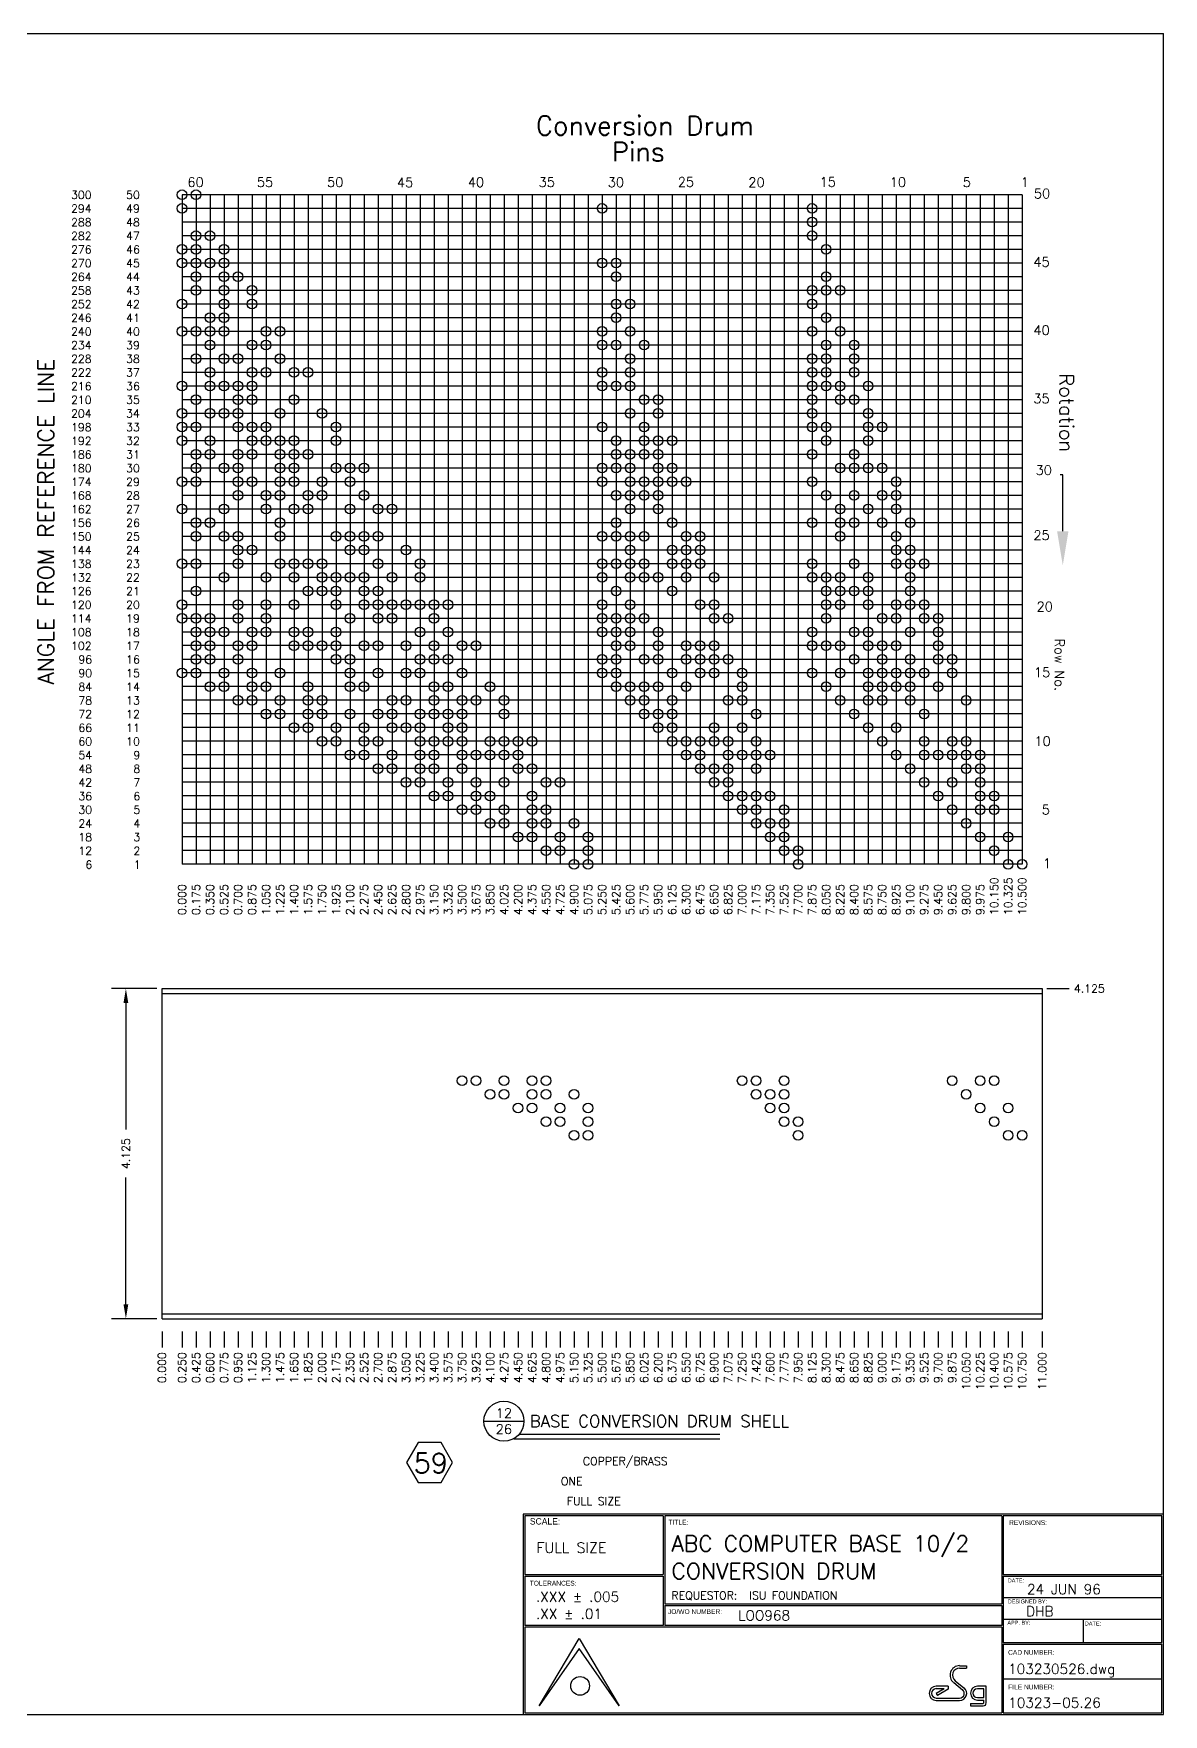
# Model space of a CAD drawing. Extents: x 0 to 33, y 0 to 21.
# Drawn here: x 18.88 to 33, y 0 to 21 of the extents above; entities that cross this region are included whole.
import ezdxf
from ezdxf.enums import TextEntityAlignment as Align

# ---------------------------------------------------------------- set-up
doc = ezdxf.new("R2010")
doc.units = 0
doc.header["$MEASUREMENT"] = 0
doc.layers.get('0').update_dxf_attribs({"linetype": 'CONTINUOUS'})
doc.layers.get('DEFPOINTS').update_dxf_attribs({"linetype": 'CONTINUOUS'})
for name, color, linetype in [('BORDER', 5, 'CONTINUOUS'), ('DIM', 1, 'CONTINUOUS'), ('HATCH', 2, 'CONTINUOUS'), ('OBJECT', 3, 'CONTINUOUS'), ('TEXT', 1, 'CONTINUOUS')]:
    doc.layers.add(name, color=color, linetype=linetype)
doc.styles.add('ROMANS', font='romans')
doc.styles.add('SIMPLEX', font='SIMPLEX')
doc.styles.add('TITLE', font='italic')
doc.dimstyles.get("Standard").update_dxf_attribs({"dimtxt": 0.1, "dimasz": 0.18, "dimexe": 0.18, "dimexo": 0.063, "dimgap": 0.1, "dimtad": 0, "dimtih": 1, "dimtoh": 1, "dimdec": 3, "dimzin": 0, "dimdsep": 46, "dimtxsty": 'SIMPLEX', "dimcen": 0.1, "dimclrd": 1, "dimclre": 1, "dimclrt": 1, "dimadec": 0, "dimazin": 0, "dimtfac": 0.8, "dimtdec": 3, "dimtofl": 0, "dimtmove": 2, "dimatfit": 3, "dimfxl": 1, "dimtolj": 1, "dimtzin": 0, "dimarcsym": 0})

# ---------------------------------------------------------------- blocks, each defined once
blk = doc.blocks.new('T-BLK')
for p, q in [((-7.8, 0.106), (-7.3, 0.949)), ((-7.3, 0.949), (-6.8, 0.106)), ((-7.3, 0.824), (-7.8, 0.106)), ((-6.8, 0.106), (-7.3, 0.824)), ((-2.603, 0.42), (-2.492, 0.332)), ((-2.547, 0.608), (-2.459, 0.608)), ((-2.547, 0.578), (-2.459, 0.578)), ((-2.459, 0.608), (-2.459, 0.578)), ((-2.689, 0.351), (-2.838, 0.351)), ((-2.739, 0.321), (-2.838, 0.321)), ((-2.739, 0.321), (-2.838, 0.263)), ((-2.838, 0.263), (-2.822, 0.237)), ((-2.689, 0.316), (-2.822, 0.237)), ((-2.689, 0.351), (-2.689, 0.316)), ((-2.621, 0.397), (-2.511, 0.308)), ((-2.214, 0.351), (-2.325, 0.351)), ((-2.244, 0.321), (-2.325, 0.321)), ((-2.244, 0.209), (-2.244, 0.321)), ((-2.214, 0.144), (-2.214, 0.351)), ((-2.838, 0.204), (-2.547, 0.204)), ((-2.838, 0.174), (-2.547, 0.174)), ((-2.411, 0.136), (-2.411, 0.106)), ((-2.411, 0.136), (-2.252, 0.136)), ((-2.411, 0.106), (-2.252, 0.106)), ((-2.325, 0.209), (-2.244, 0.209)), ((-2.325, 0.179), (-2.244, 0.179)), ((-2.244, 0.144), (-2.244, 0.179))]:
    blk.add_line(p, q)
blk.add_circle((-7.29, 0.356), 0.117)
for centre, radius, start, end in [((-2.547, 0.49), 0.119, 90, 231.3801), ((-2.547, 0.49), 0.0887, 90, 231.3801), ((-2.838, 0.263), 0.0887, 90, 270), ((-2.838, 0.263), 0.0587, 90, 270), ((-2.547, 0.263), 0.0887, 270, 51.3801), ((-2.547, 0.263), 0.0587, 270, 51.3801), ((-2.325, 0.265), 0.086, 90, 270), ((-2.325, 0.265), 0.056, 90, 270), ((-2.252, 0.144), 0.00793, 270, 0), ((-2.252, 0.144), 0.0379, 270, 0)]:
    blk.add_arc(centre, radius, start, end)
at = {"layer": 'BORDER'}
for p, q in [((-6.251, 2.48), (-6.251, 1.748)), ((-6.231, 2.48), (-6.231, 1.381)), ((-2.021, 2.48), (-2.021, 1.381)), ((-2.001, 2.48), (-2.001, 1.748)), ((-7.98, 1.748), (-6.251, 1.748)), ((-7.98, 1.728), (-6.251, 1.728)), ((-6.251, 1.728), (-6.251, 1.111)), ((-2.001, 1.748), (-0.02, 1.748)), ((-2.001, 1.728), (-0.02, 1.728)), ((-2.001, 1.728), (-2.001, 0.897)), ((-6.231, 1.381), (-2.021, 1.381)), ((-6.231, 1.361), (-2.021, 1.361)), ((-6.231, 1.361), (-6.231, 1.111)), ((-2.021, 1.361), (-2.021, 1.111)), ((-6.251, 1.111), (-7.98, 1.111)), ((-2.021, 1.091), (-7.98, 1.091)), ((-2.021, 1.111), (-6.231, 1.111)), ((-2.021, 1.091), (-2.021, 0.02)), ((-2.001, 0.897), (-0.02, 0.897)), ((-2.001, 0.877), (-0.02, 0.877)), ((-2.001, 0.877), (-2.001, 0.02))]:
    blk.add_line(p, q, dxfattribs=at)
for points in [[(0, 0), (0, 2.5), (-8, 2.5), (-8, 0), (0, 0)], [(-6.251, 2.48), (-7.98, 2.48), (-7.98, 1.748)], [(-2.021, 2.48), (-6.231, 2.48)], [(-0.02, 1.748), (-0.02, 2.48), (-2.001, 2.48)], [(-7.98, 1.728), (-7.98, 1.111)], [(-0.02, 0.897), (-0.02, 1.728)], [(-7.98, 1.091), (-7.98, 0.02), (-2.021, 0.02)], [(-0.02, 0.02), (-0.02, 0.877)], [(-2.001, 0.02), (-0.02, 0.02)]]:
    blk.add_lwpolyline(points, dxfattribs=at)
at = {"layer": 'TEXT', "color": 2}
for p, q in [((-0.02, 1.456), (-2.001, 1.456)), ((-2.001, 1.191), (-0.02, 1.191)), ((-1.001, 1.191), (-1.001, 0.897)), ((-2.001, 0.444), (-0.02, 0.444))]:
    blk.add_line(p, q, dxfattribs=at)
at = {"style": 'SIMPLEX'}
for s, height, p in [('.XXX %%P .005', 0.125, (-7.841, 1.408)), ('REQUESTOR:', 0.1, (-6.148, 1.436)), ('.XX %%P .01', 0.125, (-7.841, 1.194))]:
    blk.add_text(s, height=height, dxfattribs=at).set_placement(p)
for tag, p, height in [('DWG_:_ACT', (-7.836, 2.018), 0.13), ('FLINE_TITLE', (-6.147, 2.034), 0.2), ('SLINE_TITLE', (-6.147, 1.69), 0.2), ('REQUESTOR', (-5.176, 1.436), 0.1), ('DATE', (-1.704, 1.501), 0.125), ('J.O.N.', (-5.314, 1.174), 0.125), ('DESN', (-1.715, 1.225), 0.125), ('CAD_NUMBER', (-1.94, 0.505), 0.125), ('FILE_NUMBER', (-1.94, 0.084), 0.125)]:
    blk.add_attdef(tag, p, '', height=height, dxfattribs=at)
at = {"color": 7, "style": 'TITLE', "flags": 2}
for tag, p, height in [('TOP_LINE_LOGO', (-6.698, 0.767), 0.17), ('BOTTOM_LINE_LOGO', (-6.693, 0.147), 0.125)]:
    blk.add_attdef(tag, p, '', height=height, dxfattribs=at)
at = {"style": 'SIMPLEX', "flags": 2}
for tag, p, height in [('FIRST_LOGO_LINE', (-6.691, 0.542), 0.1), ('SECOND_LOGO_LINE', (-6.692, 0.384), 0.085)]:
    blk.add_attdef(tag, p, '', height=height, dxfattribs=at)
at = {"layer": 'TEXT'}
for s, height, p in [('SCALE:', 0.08, (-7.918, 2.372)), ('TITLE:', 0.06, (-6.186, 2.371)), ('REVISIONS:', 0.06, (-1.928, 2.366)), ('DATE:', 0.05, (-1.945, 1.648)), ('TOLERANCES:', 0.06, (-7.919, 1.609)), ('JO/WO NUMBER:', 0.06, (-6.192, 1.254)), ('DESIGNED BY:', 0.05, (-1.945, 1.386)), ('APP. BY:', 0.05, (-1.95, 1.12)), ('DATE:', 0.05, (-0.982, 1.11)), ('CAD NUMBER:', 0.06, (-1.941, 0.745)), ('FILE NUMBER:', 0.06, (-1.94, 0.312))]:
    blk.add_text(s, height=height, dxfattribs=at).set_placement(p)
blk = doc.blocks.new('*D5')
at = {"color": 1, "linetype": 'ByBlock', "transparency": 16777216}
for p, q in [((12.637, 9.068), (12.069, 9.068)), ((12.249, 8.888), (12.249, 7.306)), ((12.249, 5.123), (12.249, 6.706)), ((12.637, 4.943), (12.069, 4.943))]:
    blk.add_line(p, q, dxfattribs=at)
for points in [[(12.219, 8.888), (12.279, 8.888), (12.249, 9.068)], [(12.219, 5.123), (12.279, 5.123), (12.249, 4.943)]]:
    blk.add_solid(points, dxfattribs=at)
at = {"layer": 'DEFPOINTS', "color": 0, "linetype": 'ByBlock', "transparency": 16777216}
for p in [(12.249, 9.068), (12.7, 9.068), (12.7, 4.943)]:
    blk.add_point(p, dxfattribs=at)
at = {"color": 1, "linetype": 'ByBlock', "transparency": 16777216, "style": 'SIMPLEX'}
blk.add_text('4.125', height=0.1, rotation=90, dxfattribs=at).set_placement((12.249, 7.006), align=Align.MIDDLE_CENTER)
blk = doc.blocks.new('P-TITLE')
at = {"layer": 'OBJECT'}
for p, q in [((-1.562, -0.638), (-1.062, -0.638)), ((-1.113, -0.8), (1.387, -0.8)), ((1.387, -0.862), (-1.188, -0.862))]:
    blk.add_line(p, q, dxfattribs=at)
blk.add_circle((-1.312, -0.638), 0.25, dxfattribs=at)
at = {"layer": 'OBJECT', "style": 'ROMANS'}
for tag, p in [('NO.', (-1.312, -0.538)), ('PAGE', (-1.312, -0.738))]:
    blk.add_attdef(tag, text='', height=0.12, dxfattribs=at).set_placement(p, align=Align.MIDDLE)
for tag, p, height in [('DESCRIPTION', (-0.988, -0.712), 0.15), ('MATERIAL', (-0.325, -1.188), 0.1), ('#_REQUIRED', (-0.6, -1.438), 0.1), ('SCALE', (-0.525, -1.688), 0.1)]:
    blk.add_attdef(tag, p, '', height=height, dxfattribs=at)
at = {"layer": 'OBJECT', "style": 'ROMANS', "flags": 2}
for tag, p in [('MATERIAL:', (-1.163, -1.188)), ('REQD:', (-1.163, -1.438)), ('SCALE:', (-1.163, -1.688))]:
    blk.add_attdef(tag, p, '', height=0.1, dxfattribs=at)

msp = doc.modelspace()

# ---------------------------------------------------------------- linework, layer by layer
at = {"layer": 'BORDER'}
for p, q in [((0, 21), (33, 21)), ((33, 0), (33, 21)), ((0, 0), (33, 0))]:
    msp.add_line(p, q, dxfattribs=at)
at = {"layer": 'BORDER', "color": 2}
for centre in [(20.7351, 18.987), (20.9101, 18.987), (20.7351, 18.8163), (25.985, 18.8163), (28.61, 18.8163), (28.61, 18.6456), (20.9101, 18.4748), (21.0851, 18.4748), (28.61, 18.4748), (20.7351, 18.3041), (20.9101, 18.3041), (21.2601, 18.3041), (28.785, 18.3041), (20.7351, 18.1334), (20.9101, 18.1334), (21.0851, 18.1334), (21.2601, 18.1334), (25.985, 18.1334), (26.16, 18.1334), (20.9101, 17.9626), (20.9101, 17.7919), (21.2601, 17.9626), (21.2601, 17.7919), (21.4351, 17.9626), (21.61, 17.7919), (26.16, 17.9626), (28.61, 17.7919), (28.785, 17.9626), (28.785, 17.7919), (28.96, 17.7919), (20.7351, 17.6212), (21.2601, 17.6212), (21.61, 17.6212), (26.16, 17.6212), (26.335, 17.6212), (28.61, 17.6212), (21.0851, 17.4504), (21.2601, 17.4504), (26.16, 17.4504), (28.785, 17.4504), (20.7351, 17.2797), (20.9101, 17.2797), (21.0851, 17.2797), (21.2601, 17.2797), (21.785, 17.2797), (21.96, 17.2797), (25.985, 17.2797), (26.335, 17.2797), (28.61, 17.2797), (28.96, 17.2797), (21.0851, 17.109), (21.61, 17.109), (21.785, 17.109), (25.985, 17.109), (26.16, 17.109), (26.51, 17.109), (28.785, 17.109), (29.135, 17.109), (20.9101, 16.9382), (21.0851, 16.7675), (21.2601, 16.9382), (21.4351, 16.9382), (21.61, 16.7675), (21.785, 16.7675), (21.96, 16.9382), (22.135, 16.7675), (22.31, 16.7675), (25.985, 16.7675), (26.335, 16.9382), (26.335, 16.7675), (28.61, 16.9382), (28.61, 16.7675), (28.785, 16.9382), (28.785, 16.7675), (29.135, 16.9382), (29.135, 16.7675), (20.7351, 16.5968), (21.0851, 16.5968), (21.2601, 16.5968), (21.4351, 16.5968), (21.61, 16.5968), (25.985, 16.5968), (26.16, 16.5968), (26.335, 16.5968), (28.61, 16.5968), (28.785, 16.5968), (28.96, 16.5968), (29.31, 16.5968), (20.9101, 16.426), (21.4351, 16.426), (21.61, 16.426), (22.135, 16.426), (26.51, 16.426), (26.685, 16.426), (28.61, 16.426), (28.96, 16.426), (29.135, 16.426), (20.7351, 16.2553), (21.0851, 16.2553), (21.2601, 16.2553), (21.4351, 16.2553), (21.96, 16.2553), (22.485, 16.2553), (26.335, 16.2553), (26.685, 16.2553), (28.61, 16.2553), (29.31, 16.2553), (20.7351, 16.0846), (20.7351, 15.9139), (20.9101, 16.0846), (21.0851, 15.9139), (21.4351, 16.0846), (21.61, 16.0846), (21.61, 15.9139), (21.785, 16.0846), (21.785, 15.9139), (21.96, 15.9139), (22.135, 15.9139), (22.66, 16.0846), (22.66, 15.9139), (25.985, 16.0846), (26.16, 15.9139), (26.51, 16.0846), (26.51, 15.9139), (26.685, 15.9139), (26.86, 15.9139), (28.61, 16.0846), (28.785, 16.0846), (28.785, 15.9139), (29.31, 16.0846), (29.31, 15.9139), (29.485, 16.0846), (20.9101, 15.7431), (21.0851, 15.7431), (21.4351, 15.7431), (21.61, 15.7431), (21.96, 15.7431), (22.135, 15.7431), (22.31, 15.7431), (26.16, 15.7431), (26.335, 15.7431), (26.51, 15.7431), (26.685, 15.7431), (28.61, 15.7431), (29.135, 15.7431), (20.9101, 15.5724), (21.2601, 15.5724), (21.4351, 15.5724), (21.96, 15.5724), (22.135, 15.5724), (22.66, 15.5724), (22.835, 15.5724), (23.01, 15.5724), (25.985, 15.5724), (26.16, 15.5724), (26.335, 15.5724), (26.685, 15.5724), (26.86, 15.5724), (28.96, 15.5724), (29.135, 15.5724), (29.31, 15.5724), (29.485, 15.5724), (20.7351, 15.4017), (20.9101, 15.4017), (21.4351, 15.4017), (21.61, 15.4017), (21.96, 15.4017), (22.135, 15.4017), (22.485, 15.4017), (22.835, 15.4017), (25.985, 15.4017), (26.335, 15.4017), (26.51, 15.4017), (26.685, 15.4017), (26.86, 15.4017), (27.035, 15.4017), (28.61, 15.4017), (29.66, 15.4017), (20.7351, 15.0602), (21.2601, 15.0602), (21.4351, 15.2309), (21.785, 15.2309), (21.785, 15.0602), (21.96, 15.2309), (22.135, 15.0602), (22.31, 15.2309), (22.31, 15.0602), (22.485, 15.2309), (22.835, 15.0602), (23.01, 15.2309), (23.185, 15.0602), (23.36, 15.0602), (26.16, 15.2309), (26.335, 15.2309), (26.335, 15.0602), (26.51, 15.2309), (26.685, 15.2309), (26.685, 15.0602), (28.785, 15.2309), (28.96, 15.0602), (29.135, 15.2309), (29.31, 15.0602), (29.485, 15.2309), (29.66, 15.2309), (29.66, 15.0602), (20.9101, 14.8895), (21.0851, 14.8895), (21.96, 14.8895), (26.16, 14.8895), (26.86, 14.8895), (28.61, 14.8895), (28.96, 14.8895), (29.135, 14.8895), (29.485, 14.8895), (29.835, 14.8895), (20.9101, 14.7187), (21.2601, 14.7187), (21.4351, 14.7187), (21.96, 14.7187), (22.66, 14.7187), (22.835, 14.7187), (23.01, 14.7187), (23.185, 14.7187), (25.985, 14.7187), (26.16, 14.7187), (26.335, 14.7187), (26.51, 14.7187), (27.035, 14.7187), (27.21, 14.7187), (28.96, 14.7187), (29.66, 14.7187), (21.4351, 14.548), (21.61, 14.548), (22.835, 14.548), (23.01, 14.548), (23.535, 14.548), (26.335, 14.548), (26.86, 14.548), (27.035, 14.548), (27.21, 14.548), (29.66, 14.548), (29.835, 14.548), (20.7351, 14.3773), (20.9101, 14.3773), (21.4351, 14.3773), (21.96, 14.3773), (22.135, 14.3773), (22.31, 14.3773), (22.485, 14.3773), (23.185, 14.3773), (23.71, 14.3773), (25.985, 14.3773), (26.16, 14.3773), (26.335, 14.3773), (26.51, 14.3773), (26.86, 14.3773), (27.035, 14.3773), (27.21, 14.3773), (28.61, 14.3773), (29.135, 14.3773), (29.66, 14.3773), (29.835, 14.3773), (30.01, 14.3773), (20.9101, 14.0358), (21.2601, 14.2065), (21.785, 14.2065), (22.135, 14.2065), (22.31, 14.0358), (22.485, 14.2065), (22.485, 14.0358), (22.66, 14.2065), (22.66, 14.0358), (22.835, 14.2065), (23.01, 14.2065), (23.01, 14.0358), (23.185, 14.0358), (23.36, 14.2065), (23.71, 14.2065), (25.985, 14.2065), (26.16, 14.0358), (26.335, 14.2065), (26.51, 14.2065), (26.685, 14.2065), (26.86, 14.0358), (27.035, 14.2065), (27.385, 14.2065), (28.61, 14.2065), (28.785, 14.2065), (28.785, 14.0358), (28.96, 14.2065), (28.96, 14.0358), (29.135, 14.0358), (29.31, 14.2065), (29.31, 14.0358), (29.835, 14.2065), (29.835, 14.0358), (20.7351, 13.8651), (21.4351, 13.8651), (21.785, 13.8651), (22.135, 13.8651), (22.66, 13.8651), (23.01, 13.8651), (23.185, 13.8651), (23.36, 13.8651), (23.535, 13.8651), (23.71, 13.8651), (23.885, 13.8651), (24.06, 13.8651), (25.985, 13.8651), (26.335, 13.8651), (27.21, 13.8651), (27.385, 13.8651), (28.785, 13.8651), (28.96, 13.8651), (29.31, 13.8651), (29.66, 13.8651), (29.835, 13.8651), (30.01, 13.8651), (20.7351, 13.6943), (20.9101, 13.6943), (21.0851, 13.6943), (21.4351, 13.6943), (21.785, 13.6943), (22.835, 13.6943), (23.185, 13.6943), (23.36, 13.6943), (23.885, 13.6943), (25.985, 13.6943), (26.16, 13.6943), (26.335, 13.6943), (26.51, 13.6943), (27.385, 13.6943), (27.56, 13.6943), (28.785, 13.6943), (29.485, 13.6943), (29.66, 13.6943), (30.01, 13.6943), (30.185, 13.6943), (20.9101, 13.5236), (21.0851, 13.5236), (21.2601, 13.5236), (21.61, 13.5236), (21.785, 13.5236), (22.135, 13.5236), (22.31, 13.5236), (22.66, 13.5236), (23.71, 13.5236), (24.06, 13.5236), (25.985, 13.5236), (26.16, 13.5236), (26.335, 13.5236), (26.685, 13.5236), (28.61, 13.5236), (29.135, 13.5236), (29.31, 13.5236), (29.835, 13.5236), (30.185, 13.5236), (20.9101, 13.3529), (20.9101, 13.1821), (21.0851, 13.3529), (21.0851, 13.1821), (21.4351, 13.3529), (21.4351, 13.1821), (21.61, 13.3529), (22.135, 13.3529), (22.31, 13.3529), (22.485, 13.3529), (22.66, 13.3529), (22.66, 13.1821), (22.835, 13.1821), (23.01, 13.3529), (23.185, 13.3529), (23.535, 13.3529), (23.71, 13.1821), (23.885, 13.3529), (23.885, 13.1821), (24.06, 13.1821), (24.235, 13.3529), (24.41, 13.3529), (25.985, 13.1821), (26.16, 13.3529), (26.16, 13.1821), (26.335, 13.3529), (26.51, 13.1821), (26.685, 13.3529), (26.685, 13.1821), (27.035, 13.3529), (27.035, 13.1821), (27.21, 13.3529), (27.21, 13.1821), (27.385, 13.3529), (27.385, 13.1821), (27.56, 13.1821), (28.61, 13.3529), (28.785, 13.3529), (28.96, 13.3529), (29.135, 13.1821), (29.31, 13.3529), (29.485, 13.3529), (29.485, 13.1821), (29.66, 13.3529), (29.835, 13.1821), (30.185, 13.3529), (30.185, 13.1821), (30.36, 13.1821), (20.7351, 13.0114), (20.9101, 13.0114), (21.2601, 13.0114), (21.61, 13.0114), (21.96, 13.0114), (22.835, 13.0114), (23.185, 13.0114), (23.535, 13.0114), (23.71, 13.0114), (24.235, 13.0114), (25.985, 13.0114), (26.16, 13.0114), (26.86, 13.0114), (27.21, 13.0114), (27.385, 13.0114), (27.735, 13.0114), (28.61, 13.0114), (28.96, 13.0114), (29.31, 13.0114), (29.485, 13.0114), (29.66, 13.0114), (29.835, 13.0114), (30.01, 13.0114), (30.36, 13.0114), (21.0851, 12.8407), (21.2601, 12.8407), (21.61, 12.8407), (21.785, 12.8407), (22.31, 12.8407), (22.835, 12.8407), (23.01, 12.8407), (23.885, 12.8407), (24.06, 12.8407), (24.585, 12.8407), (26.16, 12.8407), (26.335, 12.8407), (26.51, 12.8407), (26.685, 12.8407), (27.035, 12.8407), (27.735, 12.8407), (28.785, 12.8407), (29.31, 12.8407), (29.485, 12.8407), (29.66, 12.8407), (29.835, 12.8407), (30.185, 12.8407), (21.4351, 12.67), (21.61, 12.67), (21.96, 12.67), (22.31, 12.67), (22.485, 12.67), (23.36, 12.67), (23.535, 12.67), (23.885, 12.67), (24.235, 12.67), (24.41, 12.67), (24.76, 12.67), (26.335, 12.67), (26.51, 12.67), (26.86, 12.67), (27.56, 12.67), (27.735, 12.67), (28.96, 12.67), (29.31, 12.67), (29.485, 12.67), (29.835, 12.67), (30.535, 12.67), (21.785, 12.4992), (21.96, 12.4992), (22.31, 12.4992), (22.485, 12.4992), (22.835, 12.4992), (23.185, 12.4992), (23.36, 12.4992), (23.71, 12.4992), (23.885, 12.4992), (24.06, 12.4992), (24.235, 12.4992), (24.76, 12.4992), (26.51, 12.4992), (26.685, 12.4992), (26.86, 12.4992), (27.91, 12.4992), (29.135, 12.4992), (30.01, 12.4992), (22.135, 12.3285), (22.31, 12.3285), (22.485, 12.1578), (22.66, 12.3285), (22.66, 12.1578), (23.01, 12.3285), (23.01, 12.1578), (23.185, 12.1578), (23.36, 12.3285), (23.535, 12.3285), (23.71, 12.3285), (23.71, 12.1578), (23.885, 12.1578), (24.06, 12.3285), (24.06, 12.1578), (24.235, 12.3285), (24.235, 12.1578), (24.585, 12.1578), (24.76, 12.1578), (24.935, 12.1578), (25.11, 12.1578), (26.685, 12.3285), (26.86, 12.3285), (26.86, 12.1578), (27.035, 12.1578), (27.21, 12.1578), (27.385, 12.3285), (27.385, 12.1578), (27.56, 12.1578), (27.735, 12.3285), (27.91, 12.1578), (29.31, 12.3285), (29.485, 12.1578), (29.66, 12.3285), (30.01, 12.1578), (30.36, 12.1578), (30.535, 12.1578), (22.835, 11.987), (23.01, 11.987), (23.36, 11.987), (23.71, 11.987), (23.885, 11.987), (24.235, 11.987), (24.41, 11.987), (24.585, 11.987), (24.76, 11.987), (24.935, 11.987), (27.035, 11.987), (27.21, 11.987), (27.56, 11.987), (27.735, 11.987), (27.91, 11.987), (28.085, 11.987), (29.66, 11.987), (30.01, 11.987), (30.185, 11.987), (30.36, 11.987), (30.535, 11.987), (30.71, 11.987), (23.185, 11.8163), (23.36, 11.8163), (23.71, 11.8163), (23.885, 11.8163), (24.235, 11.8163), (24.935, 11.8163), (25.11, 11.8163), (27.21, 11.8163), (27.385, 11.8163), (27.56, 11.8163), (27.91, 11.8163), (29.835, 11.8163), (30.535, 11.8163), (30.71, 11.8163), (23.535, 11.6456), (23.71, 11.6456), (24.06, 11.6456), (24.41, 11.6456), (24.76, 11.6456), (25.285, 11.6456), (25.46, 11.6456), (27.385, 11.6456), (27.56, 11.6456), (30.01, 11.6456), (30.36, 11.6456), (30.71, 11.6456), (23.885, 11.4748), (24.06, 11.4748), (24.235, 11.3041), (24.41, 11.4748), (24.41, 11.3041), (24.585, 11.4748), (24.76, 11.3041), (25.11, 11.4748), (25.11, 11.3041), (25.285, 11.3041), (27.56, 11.4748), (27.735, 11.4748), (27.735, 11.3041), (27.91, 11.4748), (27.91, 11.3041), (28.085, 11.4748), (28.26, 11.3041), (30.185, 11.4748), (30.36, 11.3041), (30.71, 11.4748), (30.71, 11.3041), (30.885, 11.4748), (30.885, 11.3041), (24.585, 11.1334), (24.76, 11.1334), (25.11, 11.1334), (25.285, 11.1334), (25.635, 11.1334), (27.91, 11.1334), (28.085, 11.1334), (28.26, 11.1334), (30.535, 11.1334), (24.935, 10.9626), (25.11, 10.9626), (25.46, 10.9626), (25.81, 10.9626), (28.085, 10.9626), (28.26, 10.9626), (30.71, 10.9626), (31.06, 10.9626), (25.285, 10.7919), (25.46, 10.7919), (25.81, 10.7919), (28.26, 10.7919), (28.435, 10.7919), (30.885, 10.7919), (25.635, 10.6212), (25.81, 10.6212), (28.435, 10.6212), (31.06, 10.6212), (31.235, 10.6212), (24.235, 7.9174), (24.41, 7.9174), (24.585, 7.7467), (24.76, 7.9174), (24.76, 7.7467), (25.11, 7.9174), (25.11, 7.7467), (25.285, 7.9174), (25.285, 7.7467), (25.635, 7.7467), (27.735, 7.9174), (27.91, 7.9174), (27.91, 7.7467), (28.085, 7.7467), (28.26, 7.9174), (28.26, 7.7467), (30.36, 7.9174), (30.535, 7.7467), (30.71, 7.9174), (30.885, 7.9174), (24.935, 7.576), (25.11, 7.576), (25.46, 7.576), (25.81, 7.576), (28.085, 7.576), (28.26, 7.576), (30.71, 7.576), (31.06, 7.576), (25.285, 7.4052), (25.46, 7.4052), (25.81, 7.4052), (28.26, 7.4052), (28.435, 7.4052), (30.885, 7.4052), (25.635, 7.2345), (25.81, 7.2345), (28.435, 7.2345), (31.06, 7.2345), (31.235, 7.2345)]:
    msp.add_circle(centre, 0.0599, dxfattribs=at)
at = {"layer": 'DIM', "color": 144}
for p, q in [((20.7351, 18.987), (20.7351, 10.6212)), ((21.0851, 18.987), (21.0851, 10.6212)), ((21.2601, 18.987), (21.2601, 10.6212)), ((21.4351, 18.987), (21.4351, 10.6212)), ((21.61, 18.987), (21.61, 10.6212)), ((21.96, 18.987), (21.96, 10.6212)), ((22.135, 18.987), (22.135, 10.6212)), ((22.31, 18.987), (22.31, 10.6212)), ((22.485, 18.987), (22.485, 10.6212)), ((22.835, 18.987), (22.835, 10.6212)), ((23.01, 18.987), (23.01, 10.6212)), ((23.185, 18.987), (23.185, 10.6212)), ((23.36, 18.987), (23.36, 10.6212)), ((23.71, 18.987), (23.71, 10.6212)), ((23.885, 18.987), (23.885, 10.6212)), ((24.06, 18.987), (24.06, 10.6212)), ((24.235, 18.987), (24.235, 10.6212)), ((24.585, 18.987), (24.585, 10.6212)), ((24.76, 18.987), (24.76, 10.6212)), ((24.935, 18.987), (24.935, 10.6212)), ((25.11, 18.987), (25.11, 10.6212)), ((25.46, 18.987), (25.46, 10.6212)), ((25.635, 18.987), (25.635, 10.6212)), ((25.81, 18.987), (25.81, 10.6212)), ((25.985, 18.987), (25.985, 10.6212)), ((26.335, 18.987), (26.335, 10.6212)), ((26.51, 18.987), (26.51, 10.6212)), ((26.685, 18.987), (26.685, 10.6212)), ((26.86, 18.987), (26.86, 10.6212)), ((27.21, 18.987), (27.21, 10.6212)), ((27.385, 18.987), (27.385, 10.6212)), ((27.56, 18.987), (27.56, 10.6212)), ((27.735, 18.987), (27.735, 10.6212)), ((28.085, 18.987), (28.085, 10.6212)), ((28.26, 18.987), (28.26, 10.6212)), ((28.435, 18.987), (28.435, 10.6212)), ((28.61, 18.987), (28.61, 10.6212)), ((28.96, 18.987), (28.96, 10.6212)), ((29.135, 18.987), (29.135, 10.6212)), ((29.31, 18.987), (29.31, 10.6212)), ((29.485, 18.987), (29.485, 10.6212)), ((29.835, 18.987), (29.835, 10.6212)), ((30.01, 18.987), (30.01, 10.6212)), ((30.185, 18.987), (30.185, 10.6212)), ((30.36, 18.987), (30.36, 10.6212)), ((30.71, 18.987), (30.71, 10.6212)), ((30.885, 18.987), (30.885, 10.6212)), ((31.06, 18.987), (31.06, 10.6212)), ((31.235, 18.987), (31.235, 10.6212)), ((31.235, 18.8163), (20.7351, 18.8163)), ((31.235, 18.6456), (20.7351, 18.6456)), ((31.235, 18.4748), (20.7351, 18.4748)), ((31.235, 18.3041), (20.7351, 18.3041)), ((31.235, 17.9626), (20.7351, 17.9626)), ((31.235, 17.7919), (20.7351, 17.7919)), ((31.235, 17.6212), (20.7351, 17.6212)), ((31.235, 17.4504), (20.7351, 17.4504)), ((31.235, 17.109), (20.7351, 17.109)), ((31.235, 16.9382), (20.7351, 16.9382)), ((31.235, 16.7675), (20.7351, 16.7675)), ((31.235, 16.5968), (20.7351, 16.5968)), ((31.235, 16.2553), (20.7351, 16.2553)), ((31.235, 16.0846), (20.7351, 16.0846)), ((31.235, 15.9139), (20.7351, 15.9139)), ((31.235, 15.7431), (20.7351, 15.7431)), ((31.235, 15.4017), (20.7351, 15.4017)), ((31.235, 15.2309), (20.7351, 15.2309)), ((31.235, 15.0602), (20.7351, 15.0602)), ((31.235, 14.8895), (20.7351, 14.8895)), ((31.235, 14.548), (20.7351, 14.548)), ((31.235, 14.3773), (20.7351, 14.3773)), ((31.235, 14.2065), (20.7351, 14.2065)), ((31.235, 14.0358), (20.7351, 14.0358)), ((31.235, 13.6943), (20.7351, 13.6943)), ((31.235, 13.5236), (20.7351, 13.5236)), ((31.235, 13.3529), (20.7351, 13.3529)), ((31.235, 13.1821), (20.7351, 13.1821)), ((31.235, 12.8407), (20.7351, 12.8407)), ((31.235, 12.67), (20.7351, 12.67)), ((31.235, 12.4992), (20.7351, 12.4992)), ((31.235, 12.3285), (20.7351, 12.3285)), ((31.235, 11.987), (20.7351, 11.987)), ((31.235, 11.8163), (20.7351, 11.8163)), ((31.235, 11.6456), (20.7351, 11.6456)), ((31.235, 11.4748), (20.7351, 11.4748)), ((31.235, 11.1334), (20.7351, 11.1334)), ((31.235, 10.9626), (20.7351, 10.9626)), ((31.235, 10.7919), (20.7351, 10.7919)), ((31.235, 10.6212), (20.7351, 10.6212))]:
    msp.add_line(p, q, dxfattribs=at)
at = {"layer": 'DIM'}
for p, q in [((31.7425, 15.4864), (31.7119, 15.4864)), ((31.7425, 14.7831), (31.7425, 15.4864)), ((31.545, 9.0683), (31.8217, 9.0683)), ((20.4851, 4.7856), (20.4851, 4.5847)), ((20.7351, 4.7856), (20.7351, 4.5847)), ((20.9101, 4.7856), (20.9101, 4.5847)), ((21.0851, 4.7856), (21.0851, 4.5847)), ((21.2601, 4.7856), (21.2601, 4.5847)), ((21.4351, 4.7856), (21.4351, 4.5847)), ((21.61, 4.7856), (21.61, 4.5847)), ((21.785, 4.7856), (21.785, 4.5847)), ((21.96, 4.7856), (21.96, 4.5847)), ((22.135, 4.7856), (22.135, 4.5847)), ((22.31, 4.7856), (22.31, 4.5847)), ((22.485, 4.7856), (22.485, 4.5847)), ((22.66, 4.7856), (22.66, 4.5847)), ((22.835, 4.7856), (22.835, 4.5847)), ((23.01, 4.7856), (23.01, 4.5847)), ((23.185, 4.7856), (23.185, 4.5847)), ((23.36, 4.7856), (23.36, 4.5847)), ((23.535, 4.7856), (23.535, 4.5847)), ((23.71, 4.7856), (23.71, 4.5847)), ((23.885, 4.7856), (23.885, 4.5847)), ((24.06, 4.7856), (24.06, 4.5847)), ((24.235, 4.7856), (24.235, 4.5847)), ((24.41, 4.7856), (24.41, 4.5847)), ((24.585, 4.7856), (24.585, 4.5847)), ((24.76, 4.7856), (24.76, 4.5847)), ((24.935, 4.7856), (24.935, 4.5847)), ((25.11, 4.7856), (25.11, 4.5847)), ((25.285, 4.7856), (25.285, 4.5847)), ((25.46, 4.7856), (25.46, 4.5847)), ((25.635, 4.7856), (25.635, 4.5847)), ((25.81, 4.7856), (25.81, 4.5847)), ((25.985, 4.7856), (25.985, 4.5847)), ((26.16, 4.7856), (26.16, 4.5847)), ((26.335, 4.7856), (26.335, 4.5847)), ((26.51, 4.7856), (26.51, 4.5847)), ((26.685, 4.7856), (26.685, 4.5847)), ((26.86, 4.7856), (26.86, 4.5847)), ((27.035, 4.7856), (27.035, 4.5847)), ((27.21, 4.7856), (27.21, 4.5847)), ((27.385, 4.7856), (27.385, 4.5847)), ((27.56, 4.7856), (27.56, 4.5847)), ((27.735, 4.7856), (27.735, 4.5847)), ((27.91, 4.7856), (27.91, 4.5847)), ((28.085, 4.7856), (28.085, 4.5847)), ((28.26, 4.7856), (28.26, 4.5847)), ((28.435, 4.7856), (28.435, 4.5847)), ((28.61, 4.7856), (28.61, 4.5847)), ((28.785, 4.7856), (28.785, 4.5847)), ((28.96, 4.7856), (28.96, 4.5847)), ((29.135, 4.7856), (29.135, 4.5847)), ((29.31, 4.7856), (29.31, 4.5847)), ((29.485, 4.7856), (29.485, 4.5847)), ((29.66, 4.7856), (29.66, 4.5847)), ((29.835, 4.7856), (29.835, 4.5847)), ((30.01, 4.7856), (30.01, 4.5847)), ((30.185, 4.7856), (30.185, 4.5847)), ((30.36, 4.7856), (30.36, 4.5847)), ((30.535, 4.7856), (30.535, 4.5847)), ((30.71, 4.7856), (30.71, 4.5847)), ((30.885, 4.7856), (30.885, 4.5847)), ((31.06, 4.7856), (31.06, 4.5847)), ((31.235, 4.7856), (31.235, 4.5847)), ((31.4851, 4.7856), (31.4851, 4.5847))]:
    msp.add_line(p, q, dxfattribs=at)
msp.add_solid([(31.8136, 14.7831), (31.6713, 14.7831), (31.7425, 14.3562)], dxfattribs=at)
at = {"layer": 'HATCH'}
for p, q in [((20.4851, 9.0058), (31.4851, 9.0058)), ((20.4851, 5.0058), (31.4851, 5.0058))]:
    msp.add_line(p, q, dxfattribs=at)
at = {"layer": 'OBJECT', "color": 144}
for p, q in [((31.235, 18.987), (20.7351, 18.987)), ((20.9101, 18.987), (20.9101, 10.6212)), ((21.785, 18.987), (21.785, 10.6212)), ((22.66, 18.987), (22.66, 10.6212)), ((23.535, 18.987), (23.535, 10.6212)), ((24.41, 18.987), (24.41, 10.6212)), ((25.285, 18.987), (25.285, 10.6212)), ((26.16, 18.987), (26.16, 10.6212)), ((27.035, 18.987), (27.035, 10.6212)), ((27.91, 18.987), (27.91, 10.6212)), ((28.785, 18.987), (28.785, 10.6212)), ((29.66, 18.987), (29.66, 10.6212)), ((30.535, 18.987), (30.535, 10.6212)), ((31.235, 18.1334), (20.7351, 18.1334)), ((31.235, 17.2797), (20.7351, 17.2797)), ((31.235, 16.426), (20.7351, 16.426)), ((31.235, 15.5724), (20.7351, 15.5724)), ((31.235, 14.7187), (20.7351, 14.7187)), ((31.235, 13.8651), (20.7351, 13.8651)), ((31.235, 13.0114), (20.7351, 13.0114)), ((31.235, 12.1578), (20.7351, 12.1578)), ((31.235, 11.3041), (20.7351, 11.3041))]:
    msp.add_line(p, q, dxfattribs=at)
at = {"layer": 'OBJECT'}
for p, q in [((20.4851, 9.0683), (31.4851, 9.0683)), ((20.4851, 4.9433), (20.4851, 9.0683)), ((31.4851, 9.0683), (31.4851, 4.9433)), ((20.4851, 4.9433), (31.4851, 4.9433))]:
    msp.add_line(p, q, dxfattribs=at)
at = {"layer": 'TEXT'}
msp.add_lwpolyline([(23.6846, 3.3967), (23.5403, 3.1467), (23.6846, 2.8967), (23.9733, 2.8967), (24.1176, 3.1467), (23.9733, 3.3967)], close=True, dxfattribs=at)

# ---------------------------------------------------------------- block references
ref = msp.add_blockref('P-TITLE', (26.0703, 4.3013), dxfattribs=at)
ref.add_attrib('SCALE', 'FULL SIZE', (25.5453, 2.6138), dxfattribs={"layer": 'OBJECT', "height": 0.1, "style": 'ROMANS'})
ref.add_attrib('#_REQUIRED', 'ONE', (25.4703, 2.8633), dxfattribs={"layer": 'OBJECT', "height": 0.1, "style": 'ROMANS'})
ref.add_attrib('MATERIAL', 'COPPER/BRASS', (25.7453, 3.1138), dxfattribs={"layer": 'OBJECT', "height": 0.1, "style": 'ROMANS'})
ref.add_attrib('NO.', '12', dxfattribs={"layer": 'OBJECT', "height": 0.12, "style": 'ROMANS'}).set_placement((24.7578, 3.7638), align=Align.MIDDLE)
ref.add_attrib('DESCRIPTION', 'BASE CONVERSION DRUM SHELL', (25.0828, 3.5888), dxfattribs={"layer": 'OBJECT', "height": 0.15, "style": 'ROMANS'})
ref.add_attrib('PAGE', '26', dxfattribs={"layer": 'OBJECT', "height": 0.12, "style": 'ROMANS'}).set_placement((24.7578, 3.5638), align=Align.MIDDLE)
ref = msp.add_blockref('T-BLK', (33, 0), dxfattribs=at)
ref.add_attrib('FLINE_TITLE', 'ABC COMPUTER BASE 10/2', (26.853, 2.0341), dxfattribs={"layer": '0', "height": 0.2, "style": 'SIMPLEX'})
ref.add_attrib('SLINE_TITLE', 'CONVERSION DRUM', (26.853, 1.6905), dxfattribs={"layer": '0', "height": 0.2, "style": 'SIMPLEX'})
ref.add_attrib('DWG_:_ACT', 'FULL SIZE', (25.1645, 2.0175), dxfattribs={"layer": '0', "height": 0.13, "style": 'SIMPLEX'})
ref.add_attrib('CAD_NUMBER', '103230526.dwg', (31.0597, 0.505), dxfattribs={"layer": '0', "height": 0.125, "style": 'SIMPLEX'})
ref.add_attrib('FILE_NUMBER', '10323-05.26', (31.0604, 0.0836), dxfattribs={"layer": '0', "height": 0.125, "style": 'SIMPLEX'})
ref.add_attrib('REQUESTOR', 'ISU FOUNDATION', (27.8241, 1.4363), dxfattribs={"layer": '0', "height": 0.1, "style": 'SIMPLEX'})
ref.add_attrib('J.O.N.', 'LOO968', (27.6861, 1.1736), dxfattribs={"layer": '0', "height": 0.125, "style": 'SIMPLEX'})
ref.add_attrib('DATE', '24 JUN 96', (31.2959, 1.5011), dxfattribs={"layer": '0', "height": 0.125, "style": 'SIMPLEX'})
ref.add_attrib('DESN', 'DHB', (31.2849, 1.2252), dxfattribs={"layer": '0', "height": 0.125, "style": 'SIMPLEX'})

# ---------------------------------------------------------------- texts
at = {"layer": 'DIM', "style": 'SIMPLEX'}
for s, height, p in [('Conversion Drum', 0.237127, (25.1582, 19.7326)), ('Pins', 0.23713, (26.106, 19.4054)), ('60', 0.11856, (20.8022, 19.0848)), ('55', 0.11856, (21.6705, 19.0843)), ('50', 0.11856, (22.548, 19.0843)), ('45', 0.11856, (23.4209, 19.0813)), ('40', 0.11856, (24.3071, 19.0834)), ('35', 0.11856, (25.1921, 19.0847)), ('30', 0.11856, (26.0559, 19.0832)), ('25', 0.11856, (26.9316, 19.0873)), ('20', 0.11856, (27.8132, 19.083)), ('15', 0.11856, (28.7037, 19.0869)), ('10', 0.11856, (29.58, 19.0848)), ('5', 0.1186, (30.4928, 19.0844)), ('1', 0.1186, (31.216, 19.0854)), ('50', 0.11856, (31.3822, 18.9418)), ('30', 0.11856, (31.4033, 15.4867)), ('20', 0.11856, (31.4151, 13.7815)), ('15', 0.11856, (31.3832, 12.9603)), ('10', 0.11856, (31.3884, 12.0997)), ('5', 0.1186, (31.48, 11.2448)), ('1', 0.1186, (31.4946, 10.5733)), ('4.125', 0.1, (31.8817, 9.0183))]:
    msp.add_text(s, height=height, dxfattribs=at).set_placement(p)
at = {"layer": 'DIM', "color": 144, "style": 'SIMPLEX'}
for s, p in [('45', (31.3758, 18.0881)), ('40', (31.3758, 17.2345)), ('35', (31.3758, 16.3808)), ('25', (31.3758, 14.6735))]:
    msp.add_text(s, height=0.11856, dxfattribs=at).set_placement(p)
at = {"layer": 'DIM', "style": 'SIMPLEX'}
for s, height, rotation, p in [('Rotation', 0.17785, 270, (31.7004, 16.754)), ('Row No.', 0.11856, 269.90974, (31.6439, 13.4415)), ('0.000', 0.1, 90, (20.785, 9.987)), ('0.175', 0.1, 90, (20.96, 9.987)), ('0.350', 0.1, 90, (21.135, 9.987)), ('0.525', 0.1, 90, (21.31, 9.987)), ('0.700', 0.1, 90, (21.485, 9.987)), ('0.875', 0.1, 90, (21.66, 9.987)), ('1.050', 0.1, 90, (21.835, 9.987)), ('1.225', 0.1, 90, (22.01, 9.987)), ('1.400', 0.1, 90, (22.185, 9.987)), ('1.575', 0.1, 90, (22.36, 9.987)), ('1.750', 0.1, 90, (22.535, 9.987)), ('1.925', 0.1, 90, (22.71, 9.987)), ('2.100', 0.1, 90, (22.885, 9.987)), ('2.275', 0.1, 90, (23.06, 9.987)), ('2.450', 0.1, 90, (23.235, 9.987)), ('2.625', 0.1, 90, (23.41, 9.987)), ('2.800', 0.1, 90, (23.585, 9.987)), ('2.975', 0.1, 90, (23.76, 9.987)), ('3.150', 0.1, 90, (23.935, 9.987)), ('3.325', 0.1, 90, (24.11, 9.987)), ('3.500', 0.1, 90, (24.285, 9.987)), ('3.675', 0.1, 90, (24.46, 9.987)), ('3.850', 0.1, 90, (24.635, 9.987)), ('4.025', 0.1, 90, (24.81, 9.987)), ('4.200', 0.1, 90, (24.985, 9.987)), ('4.375', 0.1, 90, (25.16, 9.987)), ('4.550', 0.1, 90, (25.335, 9.987)), ('4.725', 0.1, 90, (25.51, 9.987)), ('4.900', 0.1, 90, (25.685, 9.987)), ('5.075', 0.1, 90, (25.86, 9.987)), ('5.250', 0.1, 90, (26.035, 9.987)), ('5.425', 0.1, 90, (26.21, 9.987)), ('5.600', 0.1, 90, (26.385, 9.987)), ('5.775', 0.1, 90, (26.56, 9.987)), ('5.950', 0.1, 90, (26.735, 9.987)), ('6.125', 0.1, 90, (26.91, 9.987)), ('6.300', 0.1, 90, (27.085, 9.987)), ('6.475', 0.1, 90, (27.26, 9.987)), ('6.650', 0.1, 90, (27.435, 9.987)), ('6.825', 0.1, 90, (27.61, 9.987)), ('7.000', 0.1, 90, (27.785, 9.987)), ('7.175', 0.1, 90, (27.96, 9.987)), ('7.350', 0.1, 90, (28.135, 9.987)), ('7.525', 0.1, 90, (28.31, 9.987)), ('7.700', 0.1, 90, (28.485, 9.987)), ('7.875', 0.1, 90, (28.66, 9.987)), ('8.050', 0.1, 90, (28.835, 9.987)), ('8.225', 0.1, 90, (29.01, 9.987)), ('8.400', 0.1, 90, (29.185, 9.987)), ('8.575', 0.1, 90, (29.36, 9.987)), ('8.750', 0.1, 90, (29.535, 9.987)), ('8.925', 0.1, 90, (29.71, 9.987)), ('9.100', 0.1, 90, (29.885, 9.987)), ('9.275', 0.1, 90, (30.06, 9.987)), ('9.450', 0.1, 90, (30.235, 9.987)), ('9.625', 0.1, 90, (30.41, 9.987)), ('9.800', 0.1, 90, (30.585, 9.987)), ('9.975', 0.1, 90, (30.76, 9.987)), ('10.150', 0.1, 90, (30.935, 9.987)), ('10.325', 0.1, 90, (31.11, 9.987)), ('10.500', 0.1, 90, (31.285, 9.987))]:
    msp.add_text(s, height=height, rotation=rotation, dxfattribs=at).set_placement(p)
for s, p in [('0.000', (20.535, 4.5248)), ('0.250', (20.785, 4.5248)), ('0.425', (20.96, 4.5248)), ('0.600', (21.135, 4.5248)), ('0.775', (21.31, 4.5248)), ('0.950', (21.485, 4.5248)), ('1.125', (21.66, 4.5248)), ('1.300', (21.835, 4.5248)), ('1.475', (22.01, 4.5248)), ('1.650', (22.185, 4.5248)), ('1.825', (22.36, 4.5248)), ('2.000', (22.535, 4.5248)), ('2.175', (22.71, 4.5248)), ('2.350', (22.885, 4.5248)), ('2.525', (23.06, 4.5248)), ('2.700', (23.235, 4.5248)), ('2.875', (23.41, 4.5248)), ('3.050', (23.585, 4.5248)), ('3.225', (23.76, 4.5248)), ('3.400', (23.935, 4.5248)), ('3.575', (24.11, 4.5248)), ('3.750', (24.285, 4.5248)), ('3.925', (24.46, 4.5248)), ('4.100', (24.635, 4.5248)), ('4.275', (24.81, 4.5248)), ('4.450', (24.985, 4.5248)), ('4.625', (25.16, 4.5248)), ('4.800', (25.335, 4.5248)), ('4.975', (25.51, 4.5248)), ('5.150', (25.685, 4.5248)), ('5.325', (25.86, 4.5248)), ('5.500', (26.035, 4.5248)), ('5.675', (26.21, 4.5248)), ('5.850', (26.385, 4.5248)), ('6.025', (26.56, 4.5248)), ('6.200', (26.735, 4.5248)), ('6.375', (26.91, 4.5248)), ('6.550', (27.085, 4.5248)), ('6.725', (27.26, 4.5248)), ('6.900', (27.435, 4.5248)), ('7.075', (27.61, 4.5248)), ('7.250', (27.785, 4.5248)), ('7.425', (27.96, 4.5248)), ('7.600', (28.135, 4.5248)), ('7.775', (28.31, 4.5248)), ('7.950', (28.485, 4.5248)), ('8.125', (28.66, 4.5248)), ('8.300', (28.835, 4.5248)), ('8.475', (29.01, 4.5248)), ('8.650', (29.185, 4.5248)), ('8.825', (29.36, 4.5248)), ('9.000', (29.535, 4.5248)), ('9.175', (29.71, 4.5248)), ('9.350', (29.885, 4.5248)), ('9.525', (30.06, 4.5248)), ('9.700', (30.235, 4.5248)), ('9.875', (30.41, 4.5248)), ('10.050', (30.585, 4.5248)), ('10.225', (30.76, 4.5248)), ('10.400', (30.935, 4.5248)), ('10.575', (31.11, 4.5248)), ('10.750', (31.285, 4.5248)), ('11.000', (31.535, 4.5248))]:
    msp.add_text(s, height=0.1, rotation=90, dxfattribs=at).set_placement(p, align=Align.RIGHT)
at = {"layer": 'TEXT', "style": 'SIMPLEX'}
for s, height, p in [('300', 0.1, (19.3478, 18.9347)), ('50', 0.1, (20.0364, 18.9347)), ('294', 0.1, (19.3478, 18.764)), ('288', 0.1, (19.3478, 18.5932)), ('49', 0.1, (20.0364, 18.764)), ('48', 0.1, (20.0364, 18.5932)), ('282', 0.1, (19.3478, 18.4225)), ('47', 0.1, (20.0364, 18.4225)), ('276', 0.1, (19.3478, 18.2518)), ('46', 0.1, (20.0364, 18.2518)), ('270', 0.1, (19.3478, 18.081)), ('45', 0.1, (20.0364, 18.081)), ('264', 0.1, (19.3478, 17.9103)), ('44', 0.1, (20.0364, 17.9103)), ('258', 0.1, (19.3478, 17.7396)), ('252', 0.1, (19.3478, 17.5689)), ('43', 0.1, (20.0364, 17.7396)), ('42', 0.1, (20.0364, 17.5689)), ('246', 0.1, (19.3478, 17.3981)), ('41', 0.1, (20.0364, 17.3981)), ('240', 0.1, (19.3478, 17.2274)), ('40', 0.1, (20.0364, 17.2274)), ('234', 0.1, (19.3478, 17.0567)), ('39', 0.1, (20.0364, 17.0567)), ('228', 0.1, (19.3478, 16.8859)), ('222', 0.1, (19.3478, 16.7152)), ('38', 0.1, (20.0364, 16.8859)), ('37', 0.1, (20.0364, 16.7152)), ('216', 0.1, (19.3478, 16.5445)), ('36', 0.1, (20.0364, 16.5445)), ('210', 0.1, (19.3478, 16.3737)), ('35', 0.1, (20.0364, 16.3737)), ('204', 0.1, (19.3478, 16.203)), ('34', 0.1, (20.0364, 16.203)), ('198', 0.1, (19.3478, 16.0323)), ('192', 0.1, (19.3478, 15.8615)), ('33', 0.1, (20.0364, 16.0323)), ('32', 0.1, (20.0364, 15.8615)), ('186', 0.1, (19.3478, 15.6908)), ('31', 0.1, (20.0364, 15.6908)), ('180', 0.1, (19.3478, 15.5201)), ('30', 0.1, (20.0364, 15.5201)), ('174', 0.1, (19.3478, 15.3493)), ('29', 0.1, (20.0364, 15.3493)), ('168', 0.1, (19.3478, 15.1786)), ('28', 0.1, (20.0364, 15.1786)), ('162', 0.1, (19.3478, 15.0079)), ('156', 0.1, (19.3478, 14.8371)), ('27', 0.1, (20.0364, 15.0079)), ('26', 0.1, (20.0364, 14.8371)), ('150', 0.1, (19.3478, 14.6664)), ('25', 0.1, (20.0364, 14.6664)), ('144', 0.1, (19.3478, 14.4957)), ('24', 0.1, (20.0364, 14.4957)), ('138', 0.1, (19.3478, 14.325)), ('23', 0.1, (20.0364, 14.325)), ('132', 0.1, (19.3478, 14.1542)), ('126', 0.1, (19.3478, 13.9835)), ('22', 0.1, (20.0364, 14.1542)), ('21', 0.1, (20.0364, 13.9835)), ('120', 0.1, (19.3478, 13.8128)), ('20', 0.1, (20.0364, 13.8128)), ('114', 0.1, (19.3478, 13.642)), ('19', 0.1, (20.0364, 13.642)), ('108', 0.1, (19.3478, 13.4713)), ('18', 0.1, (20.0364, 13.4713)), ('102', 0.1, (19.3478, 13.3006)), ('17', 0.1, (20.0364, 13.3006)), ('96', 0.1, (19.4395, 13.1298)), ('90', 0.1, (19.4395, 12.9591)), ('16', 0.1, (20.0378, 13.1298)), ('15', 0.1, (20.0378, 12.9591)), ('84', 0.1, (19.4395, 12.7884)), ('14', 0.1, (20.0378, 12.7884)), ('78', 0.1, (19.4395, 12.6176)), ('13', 0.1, (20.0378, 12.6176)), ('72', 0.1, (19.4395, 12.4469)), ('12', 0.1, (20.0378, 12.4469)), ('66', 0.1, (19.4395, 12.2762)), ('60', 0.1, (19.4395, 12.1054)), ('11', 0.1, (20.0378, 12.2762)), ('10', 0.1, (20.0378, 12.1054)), ('54', 0.1, (19.4395, 11.9347)), ('9', 0.1, (20.1281, 11.9347)), ('48', 0.1, (19.4395, 11.764)), ('8', 0.1, (20.1281, 11.764)), ('42', 0.1, (19.4395, 11.5932)), ('7', 0.1, (20.1281, 11.5932)), ('36', 0.1, (19.4395, 11.4225)), ('30', 0.1, (19.4395, 11.2518)), ('5', 0.1, (20.1281, 11.2518)), ('6', 0.1, (20.1281, 11.4225)), ('24', 0.1, (19.4395, 11.0811)), ('4', 0.1, (20.1281, 11.0811)), ('18', 0.1, (19.4395, 10.9103)), ('3', 0.1, (20.1281, 10.9103)), ('12', 0.1, (19.4395, 10.7396)), ('2', 0.1, (20.1281, 10.7396)), ('6', 0.1, (19.5284, 10.5666)), ('1', 0.1, (20.1327, 10.5666)), ('59', 0.25, (23.6299, 3.0141))]:
    msp.add_text(s, height=height, dxfattribs=at).set_placement(p)
msp.add_text('ANGLE FROM REFERENCE LINE', height=0.2, rotation=90, dxfattribs=at).set_placement((19.1336, 12.8669))

# ---------------------------------------------------------------- dimensions: what is measured, and where the dimension line sits
at = {"layer": 'DIM'}
dim = msp.add_linear_dim(base=(20.0331, 9.0683), p1=(20.4851, 4.9433), p2=(20.4851, 9.0683), angle=90, dimstyle='Standard', dxfattribs=at)
dim.commit()
dim.dimension.update_dxf_attribs({"geometry": '*D5', "text_midpoint": (20.0331, 7.0058), "text_rotation": 90, "insert": (7.7846, 0)})

doc.saveas('drawing.dxf')
